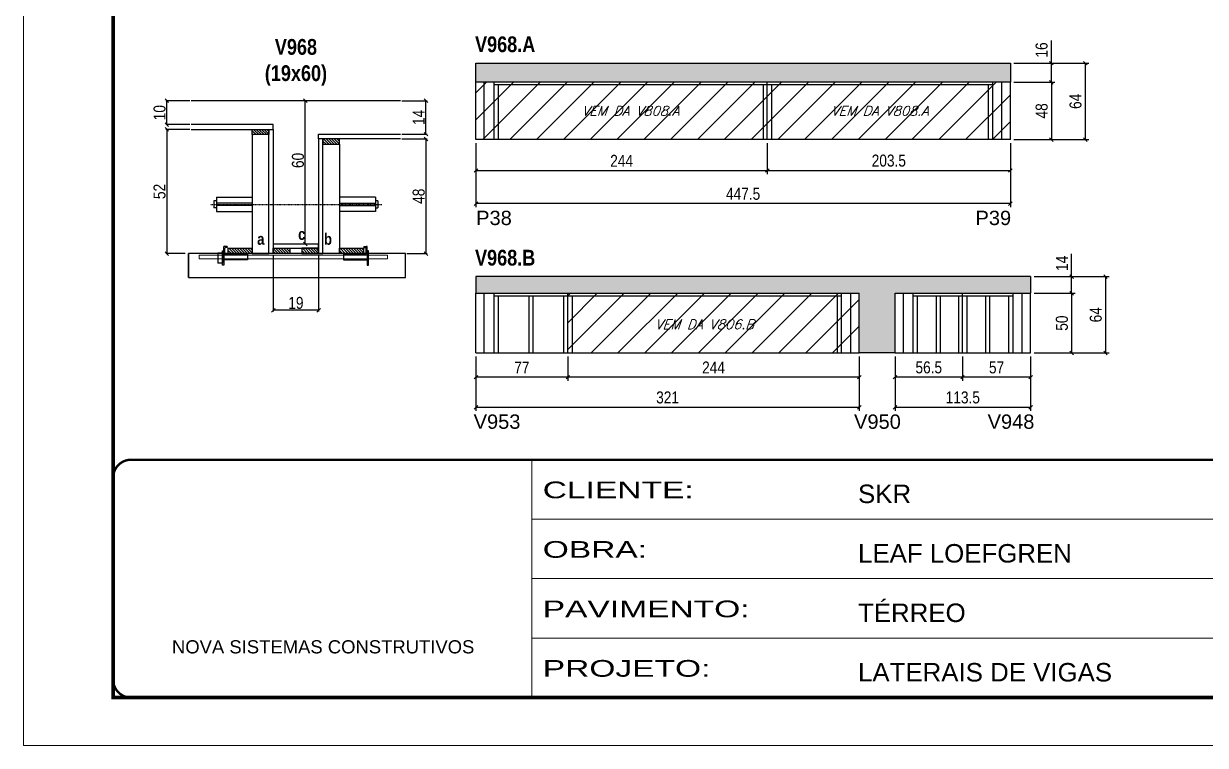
# Model space of a CAD drawing. Extents: x 3309 to 9563, y -2522 to 14608.
# Drawn here: x 6493 to 7482, y 12409 to 13014 of the extents above; entities that cross this region are included whole.
import ezdxf

# ---------------------------------------------------------------- set-up
doc = ezdxf.new("R2010")
doc.units = 0
for name, pattern in [('CONTINUO', [0]), ('DASHED', [0.75, 0.5, -0.25]), ('HIDDEN', [0.375, 0.25, -0.125])]:
    doc.linetypes.add(name, pattern=pattern)
for name, color, linetype in [('5', 5, 'Continuous'), ('barrote', 251, 'Continuous'), ('COTA', 241, 'Continuous'), ('detalhes', 4, 'Continuous'), ('NOMENCLATURA', 7, 'Continuous'), ('Painéis', 200, 'Continuous'), ('presilha', 1, 'Continuous'), ('SARR_2.2x10', 60, 'Continuous'), ('SARR_2.2x7', 40, 'Continuous'), ('SARR_3.5x7', 81, 'Continuous'), ('TENSOR', 3, 'Continuous'), ('texto', 7, 'Continuous')]:
    doc.layers.add(name, color=color, linetype=linetype)
for name, color, linetype, lineweight in [('CONCRETO', 251, 'Continuous', 25), ('Folhas', 255, 'Continuous', 9), ('Hachura', 251, 'Continuous', 9), ('SARRAFO DE PRESSAO', 251, 'DASHED', 9), ('SCO-___-LAJ', 2, 'Continuous', 0)]:
    doc.layers.add(name, color=color, linetype=linetype, lineweight=lineweight)
doc.styles.add('ARIAL', font='arial.ttf')
doc.styles.add('COTA TECNICA', font='techl___.ttf', dxfattribs={"height": 10})
doc.styles.add('COTA TECNICA 2X', font='techl___.ttf', dxfattribs={"height": 10})
doc.styles.add('Romans', font='romans.shx')
doc.styles.get("Standard").update_dxf_attribs({"font": 'arial.ttf'})
doc.styles.add('TECNICA', font='techb___.ttf', dxfattribs={"height": 10})
doc.styles.add('Tecnologia', font='')
doc.styles.get('Tecnologia').set_extended_font_data('Forgotten Futurist')
doc.dimstyles.new('PAINEL', dxfattribs={"dimtxt": 10, "dimasz": 3, "dimexe": 3, "dimexo": 3, "dimgap": 3, "dimtad": 1, "dimdec": 1, "dimzin": 12, "dimdsep": 46, "dimtxsty": 'COTA TECNICA', "dimblk1": 'OBLIQUE', "dimblk2": 'OBLIQUE', "dimsah": 1, "dimcen": 0.9, "dimclrd": 4, "dimclre": 4, "dimclrt": 240, "dimadec": 1, "dimazin": 3, "dimtfac": 1, "dimtdec": 1, "dimtmove": 0, "dimatfit": 3, "dimfxl": 1, "dimtolj": 1, "dimtzin": 12, "dimarcsym": 0})
doc.dimstyles.new('SECAO', dxfattribs={"dimscale": 0.333333, "dimtxt": 5, "dimasz": 9, "dimexe": 3, "dimexo": 3, "dimgap": 3, "dimtad": 1, "dimdec": 1, "dimlfac": 0.5, "dimzin": 12, "dimdsep": 46, "dimtxsty": 'COTA TECNICA 2X', "dimblk1": 'OBLIQUE', "dimblk2": 'OBLIQUE', "dimsah": 1, "dimcen": 0.9, "dimclrd": 4, "dimclre": 4, "dimclrt": 240, "dimadec": 1, "dimazin": 3, "dimtfac": 1, "dimtdec": 1, "dimtmove": 0, "dimatfit": 3, "dimfxl": 1, "dimtolj": 1, "dimtzin": 12, "dimarcsym": 0})
pattern_1 = [(135, (39937.3988, -110690.9701), (-1.122532015, -1.122532015), [])]

# ---------------------------------------------------------------- blocks, each defined once
blk = doc.blocks.new('9999999999')
at = {"color": 30, "linetype": 'CONTINUO'}
for p, q in [((98564.56, 34230.21), (98564.56, 34429.45)), ((98564.56, 34379.64), (99583.98, 34379.64)), ((98564.56, 34329.83), (99487.98, 34329.83)), ((98564.56, 34280.02), (99487.98, 34280.02))]:
    blk.add_line(p, q, dxfattribs=at)
at = {"color": 30, "linetype": 'CONTINUO', "const_width": 2}
blk.add_lwpolyline([(99583.98, 34230.21), (99583.98, 34414.45, 0.414214), (99568.98, 34429.45), (98228.98, 34429.45, 0.414214), (98213.98, 34414.45), (98213.98, 34245.21, 0.414214), (98228.98, 34230.21), (99583.98, 34230.21)], format="xyb", dxfattribs=at)
at = {"layer": 'Folhas'}
blk.add_lwpolyline([(98138.98, 34190.21), (99623.98, 34190.21), (99623.98, 35240.21), (98138.98, 35240.21)], close=True, dxfattribs=at)
at = {"layer": 'Folhas', "color": 30, "const_width": 3}
blk.add_lwpolyline([(98213.98, 34230.21), (99583.98, 34230.21), (99583.98, 35200.21), (98213.98, 35200.21)], close=True, dxfattribs=at)
at = {"color": 7, "linetype": 'Continuous', "ltscale": 5, "style": 'ARIAL'}
for s, height, p in [('SKR', 15.483, (98837.68, 34393.13)), ('LEAF LOEFGREN', 15.4829, (98837.68, 34343.32)), ('TÉRREO', 15.483, (98837.68, 34293.51)), ('NOVA SISTEMAS CONSTRUTIVOS', 11.0592, (98263.19, 34267.21)), ('LATERAIS DE VIGAS', 15.4829, (98837.68, 34243.7))]:
    blk.add_text(s, height=height, dxfattribs=at).set_placement(p)
at = {"layer": 'Folhas', "color": 7, "style": 'Tecnologia', "width": 1.5}
for s, p in [('CLIENTE:', (98573.65, 34397.17)), ('OBRA:', (98573.65, 34347.31)), ('PAVIMENTO:', (98573.65, 34297.5)), ('PROJETO:', (98573.65, 34247.69))]:
    blk.add_text(s, height=14, dxfattribs=at).set_placement(p)
blk = doc.blocks.new('_Oblique')
at = {"color": 0, "linetype": 'ByBlock', "lineweight": -2}
blk.add_line((-0.5, -0.5), (0.5, 0.5), dxfattribs=at)
blk = doc.blocks.new('*D1314')
at = {"layer": 'COTA', "color": 4, "lineweight": -2, "transparency": 16777216}
for p, q in [((6701.86, 12820.2), (6701.86, 12772.73)), ((6739.86, 12820.2), (6739.86, 12772.73)), ((6739.86, 12773.73), (6701.86, 12773.73))]:
    blk.add_line(p, q, dxfattribs=at)
at = {"layer": 'Defpoints', "color": 0, "transparency": 16777216}
for p in [(6701.86, 12821.2), (6739.86, 12821.2), (6701.86, 12773.73)]:
    blk.add_point(p, dxfattribs=at)
at = {"layer": 'COTA', "color": 4, "lineweight": -2, "transparency": 16777216, "xscale": 3, "yscale": 3, "zscale": 3, "rotation": 180}
blk.add_blockref('_Oblique', (6701.86, 12773.73), dxfattribs=at)
at = {"layer": 'COTA', "color": 4, "lineweight": -2, "transparency": 16777216, "xscale": 3, "yscale": 3, "zscale": 3}
blk.add_blockref('_Oblique', (6739.86, 12773.73), dxfattribs=at)
at = {"layer": 'COTA', "color": 240, "transparency": 16777216, "insert": (6720.86, 12779.82), "char_height": 10, "attachment_point": 5, "style": 'COTA TECNICA 2X'}
blk.add_mtext('\\A1;19', dxfattribs=at)
blk = doc.blocks.new('PRESILHA METÁLICA 1')
at = {"layer": 'presilha'}
for p, q in [((6, 15.5), (7.5, 15.5)), ((6, -2.5), (6, 15.5)), ((7.5, 10.6), (7.5, 19.9)), ((7.5, 15.5), (7.5, -2.5)), ((12, 21), (8.6, 21)), ((9, 11.6), (9, 18.9)), ((12, 19.5), (9.6, 19.5)), ((12, 21), (12, 19.5)), ((0, 13), (6, 13)), ((0, 13), (0, 0)), ((6, 0), (0, 0)), ((6, 13), (6, 0)), ((37.5, 4.1), (7.5, 4.1)), ((37.5, 11), (9.6, 11)), ((37.5, 11), (37.5, 4.1)), ((7.5, -2.5), (6, -2.5))]:
    blk.add_line(p, q, dxfattribs=at)
for centre, radius, start, end in [((8.6, 19.9), 1.14, 90, 180), ((9.6, 18.9), 0.57, 90, 180), ((9.6, 11.6), 0.57, 180, 270)]:
    blk.add_arc(centre, radius, start, end, dxfattribs=at)
blk = doc.blocks.new('PRESILHA METÁLICA 2')
at = {"layer": 'presilha'}
for p, q in [((-5.2, 23.5), (-5.2, 22)), ((-5.2, 23.5), (-1.9, 23.5)), ((-5.2, 22), (-2.8, 22)), ((-2.2, 14.1), (-2.2, 21.4)), ((0.8, 18), (-0.8, 18)), ((-0.8, 18), (-0.8, 0)), ((-0.8, 14.6), (-0.8, 22.4)), ((0.8, 0), (0.8, 18)), ((-30.8, 13.5), (-30.8, 6.6)), ((-30.8, 13.5), (-2.8, 13.5)), ((-30.8, 6.6), (-0.8, 6.6)), ((-0.8, 0), (0.8, 0))]:
    blk.add_line(p, q, dxfattribs=at)
for centre, radius, start, end in [((-2.8, 21.4), 0.57, 0, 90), ((-1.9, 22.4), 1.14, 0, 90), ((-2.8, 14.1), 0.57, 270, 0)]:
    blk.add_arc(centre, radius, start, end, dxfattribs=at)
blk = doc.blocks.new('*D1315')
at = {"layer": 'COTA', "color": 4, "lineweight": -2, "transparency": 16777216}
for p, q in [((6632.16, 12925.2), (6611.81, 12925.2)), ((6612.81, 12925.2), (6612.81, 12821.2)), ((6628.05, 12821.2), (6611.81, 12821.2))]:
    blk.add_line(p, q, dxfattribs=at)
at = {"layer": 'Defpoints', "color": 0, "transparency": 16777216}
for p in [(6633.16, 12925.2), (6612.81, 12821.2), (6629.05, 12821.2)]:
    blk.add_point(p, dxfattribs=at)
at = {"layer": 'COTA', "color": 4, "lineweight": -2, "transparency": 16777216, "xscale": 3, "yscale": 3, "zscale": 3}
for p, rotation in [((6612.81, 12925.2), 90), ((6612.81, 12821.2), 270)]:
    blk.add_blockref('_Oblique', p, dxfattribs=dict(at, rotation=rotation))
at = {"layer": 'COTA', "color": 240, "transparency": 16777216, "insert": (6606.7, 12873.2), "char_height": 10, "attachment_point": 5, "rotation": 90, "style": 'COTA TECNICA 2X'}
blk.add_mtext('\\A1;52', dxfattribs=at)
blk = doc.blocks.new('*D1316')
at = {"layer": 'COTA', "color": 4, "lineweight": -2, "transparency": 16777216}
for p, q in [((6809.56, 12917.2), (6830.78, 12917.2)), ((6829.78, 12917.2), (6829.78, 12821.2)), ((6813.67, 12821.2), (6830.78, 12821.2))]:
    blk.add_line(p, q, dxfattribs=at)
at = {"layer": 'Defpoints', "color": 0, "transparency": 16777216}
for p in [(6808.56, 12917.2), (6812.67, 12821.2), (6829.78, 12821.2)]:
    blk.add_point(p, dxfattribs=at)
at = {"layer": 'COTA', "color": 4, "lineweight": -2, "transparency": 16777216, "xscale": 3, "yscale": 3, "zscale": 3}
for p, rotation in [((6829.78, 12917.2), 90), ((6829.78, 12821.2), 270)]:
    blk.add_blockref('_Oblique', p, dxfattribs=dict(at, rotation=rotation))
at = {"layer": 'COTA', "color": 240, "transparency": 16777216, "insert": (6823.68, 12869.2), "char_height": 10, "attachment_point": 5, "rotation": 90, "style": 'COTA TECNICA 2X'}
blk.add_mtext('\\A1;48', dxfattribs=at)
blk = doc.blocks.new('*D1317')
at = {"layer": 'COTA', "color": 4, "lineweight": -2, "transparency": 16777216}
for p, q in [((6738.86, 12949.2), (6727.68, 12949.2)), ((6728.68, 12829.2), (6728.68, 12949.2)), ((6738.86, 12829.2), (6727.68, 12829.2))]:
    blk.add_line(p, q, dxfattribs=at)
at = {"layer": 'Defpoints', "color": 0, "transparency": 16777216}
for p in [(6728.68, 12949.2), (6739.86, 12949.2), (6739.86, 12829.2)]:
    blk.add_point(p, dxfattribs=at)
at = {"layer": 'COTA', "color": 4, "lineweight": -2, "transparency": 16777216, "xscale": 3, "yscale": 3, "zscale": 3}
for p, rotation in [((6728.68, 12949.2), 90), ((6728.68, 12829.2), 270)]:
    blk.add_blockref('_Oblique', p, dxfattribs=dict(at, rotation=rotation))
at = {"layer": 'COTA', "color": 240, "transparency": 16777216, "insert": (6722.58, 12899.2), "char_height": 10, "attachment_point": 5, "rotation": 90, "style": 'COTA TECNICA 2X'}
blk.add_mtext('\\A1;60', dxfattribs=at)
blk = doc.blocks.new('*D1318')
at = {"layer": 'COTA', "color": 4, "lineweight": -2, "transparency": 16777216}
for p, q in [((6809.56, 12949.2), (6830.78, 12949.2)), ((6829.78, 12921.2), (6829.78, 12949.2)), ((6809.56, 12921.2), (6830.78, 12921.2))]:
    blk.add_line(p, q, dxfattribs=at)
at = {"layer": 'Defpoints', "color": 0, "transparency": 16777216}
for p in [(6808.56, 12949.2), (6829.78, 12949.2), (6808.56, 12921.2)]:
    blk.add_point(p, dxfattribs=at)
at = {"layer": 'COTA', "color": 4, "lineweight": -2, "transparency": 16777216, "xscale": 3, "yscale": 3, "zscale": 3}
for p, rotation in [((6829.78, 12949.2), 90), ((6829.78, 12921.2), 270)]:
    blk.add_blockref('_Oblique', p, dxfattribs=dict(at, rotation=rotation))
at = {"layer": 'COTA', "color": 240, "transparency": 16777216, "insert": (6823.71, 12935.2), "char_height": 10, "attachment_point": 5, "rotation": 90, "style": 'COTA TECNICA 2X'}
blk.add_mtext('\\A1;14', dxfattribs=at)
blk = doc.blocks.new('*D1319')
at = {"layer": 'COTA', "color": 4, "lineweight": -2, "transparency": 16777216}
for p, q in [((6632.16, 12949.2), (6611.81, 12949.2)), ((6612.81, 12929.2), (6612.81, 12949.2)), ((6632.16, 12929.2), (6611.81, 12929.2))]:
    blk.add_line(p, q, dxfattribs=at)
at = {"layer": 'Defpoints', "color": 0, "transparency": 16777216}
for p in [(6612.81, 12949.2), (6633.16, 12949.2), (6633.16, 12929.2)]:
    blk.add_point(p, dxfattribs=at)
at = {"layer": 'COTA', "color": 4, "lineweight": -2, "transparency": 16777216, "xscale": 3, "yscale": 3, "zscale": 3}
for p, rotation in [((6612.81, 12949.2), 90), ((6612.81, 12929.2), 270)]:
    blk.add_blockref('_Oblique', p, dxfattribs=dict(at, rotation=rotation))
at = {"layer": 'COTA', "color": 240, "transparency": 16777216, "insert": (6606.71, 12939.2), "char_height": 10, "attachment_point": 5, "rotation": 90, "style": 'COTA TECNICA 2X'}
blk.add_mtext('\\A1;10', dxfattribs=at)
blk = doc.blocks.new('*D1320')
at = {"layer": 'COTA', "color": 4, "linetype": 'ByBlock', "lineweight": -2, "transparency": 16777216}
for p, q in [((6871.6, 12913.69), (6871.6, 12860.07)), ((7319.1, 12913.69), (7319.1, 12860.07)), ((7319.1, 12863.07), (6871.6, 12863.07))]:
    blk.add_line(p, q, dxfattribs=at)
at = {"layer": 'Defpoints', "color": 0, "linetype": 'ByBlock', "transparency": 16777216}
for p in [(6871.6, 12916.69), (7319.1, 12916.69), (6871.6, 12863.07)]:
    blk.add_point(p, dxfattribs=at)
at = {"layer": 'COTA', "color": 4, "linetype": 'ByBlock', "lineweight": -2, "transparency": 16777216, "xscale": 3, "yscale": 3, "zscale": 3, "rotation": 180}
blk.add_blockref('_Oblique', (6871.6, 12863.07), dxfattribs=at)
at = {"layer": 'COTA', "color": 4, "linetype": 'ByBlock', "lineweight": -2, "transparency": 16777216, "xscale": 3, "yscale": 3, "zscale": 3}
blk.add_blockref('_Oblique', (7319.1, 12863.07), dxfattribs=at)
at = {"layer": 'COTA', "color": 240, "linetype": 'ByBlock', "transparency": 16777216, "insert": (7095.35, 12871.18), "char_height": 10, "attachment_point": 5, "style": 'COTA TECNICA'}
blk.add_mtext('\\A1;447.5', dxfattribs=at)
blk = doc.blocks.new('*D1321')
at = {"layer": 'COTA', "color": 4, "lineweight": -2, "transparency": 16777216}
for p, q in [((6871.6, 12913.69), (6871.6, 12887.77)), ((7115.6, 12913.69), (7115.6, 12887.77)), ((6871.6, 12890.77), (7115.6, 12890.77))]:
    blk.add_line(p, q, dxfattribs=at)
at = {"layer": 'Defpoints', "color": 0, "transparency": 16777216}
for p in [(6871.6, 12916.69), (7115.6, 12916.69), (7115.6, 12890.77)]:
    blk.add_point(p, dxfattribs=at)
at = {"layer": 'COTA', "color": 4, "lineweight": -2, "transparency": 16777216, "xscale": 3, "yscale": 3, "zscale": 3, "rotation": 180}
blk.add_blockref('_Oblique', (6871.6, 12890.77), dxfattribs=at)
at = {"layer": 'COTA', "color": 4, "lineweight": -2, "transparency": 16777216, "xscale": 3, "yscale": 3, "zscale": 3}
blk.add_blockref('_Oblique', (7115.6, 12890.77), dxfattribs=at)
at = {"layer": 'COTA', "color": 240, "transparency": 16777216, "insert": (6993.6, 12898.85), "char_height": 10, "attachment_point": 5, "style": 'COTA TECNICA'}
blk.add_mtext('\\A1;244', dxfattribs=at)
blk = doc.blocks.new('*D1322')
at = {"layer": 'COTA', "color": 4, "lineweight": -2, "transparency": 16777216}
for p, q in [((7115.6, 12913.69), (7115.6, 12887.77)), ((7319.1, 12913.69), (7319.1, 12887.77)), ((7115.6, 12890.77), (7319.1, 12890.77))]:
    blk.add_line(p, q, dxfattribs=at)
at = {"layer": 'Defpoints', "color": 0, "transparency": 16777216}
for p in [(7115.6, 12916.69), (7319.1, 12916.69), (7319.1, 12890.77)]:
    blk.add_point(p, dxfattribs=at)
at = {"layer": 'COTA', "color": 4, "lineweight": -2, "transparency": 16777216, "xscale": 3, "yscale": 3, "zscale": 3, "rotation": 180}
blk.add_blockref('_Oblique', (7115.6, 12890.77), dxfattribs=at)
at = {"layer": 'COTA', "color": 4, "lineweight": -2, "transparency": 16777216, "xscale": 3, "yscale": 3, "zscale": 3}
blk.add_blockref('_Oblique', (7319.1, 12890.77), dxfattribs=at)
at = {"layer": 'COTA', "color": 240, "transparency": 16777216, "insert": (7217.35, 12898.99), "char_height": 10, "attachment_point": 5, "style": 'COTA TECNICA'}
blk.add_mtext('\\A1;203.5', dxfattribs=at)
blk = doc.blocks.new('*D1323')
at = {"layer": 'COTA', "color": 4, "lineweight": -2, "transparency": 16777216}
for p, q in [((7322.1, 12980.69), (7384.81, 12980.69)), ((7381.81, 12980.69), (7381.81, 12916.69)), ((7322.1, 12916.69), (7384.81, 12916.69))]:
    blk.add_line(p, q, dxfattribs=at)
at = {"layer": 'Defpoints', "color": 0, "transparency": 16777216}
for p in [(7319.1, 12980.69, 0), (7319.1, 12916.69, 0), (7381.81, 12916.69)]:
    blk.add_point(p, dxfattribs=at)
at = {"layer": 'COTA', "color": 4, "lineweight": -2, "transparency": 16777216, "xscale": 3, "yscale": 3, "zscale": 3}
for p, rotation in [((7381.81, 12980.69), 90), ((7381.81, 12916.69), 270)]:
    blk.add_blockref('_Oblique', p, dxfattribs=dict(at, rotation=rotation))
at = {"layer": 'COTA', "color": 240, "transparency": 16777216, "insert": (7373.71, 12948.69), "char_height": 10, "attachment_point": 5, "rotation": 90, "style": 'COTA TECNICA'}
blk.add_mtext('\\A1;64', dxfattribs=at)
blk = doc.blocks.new('*D1324')
at = {"layer": 'COTA', "color": 4, "lineweight": -2, "transparency": 16777216}
for p, q in [((7322.1, 12964.69), (7356.45, 12964.69)), ((7353.45, 12964.69), (7353.45, 12916.69)), ((7322.1, 12916.69), (7356.45, 12916.69))]:
    blk.add_line(p, q, dxfattribs=at)
at = {"layer": 'Defpoints', "color": 0, "transparency": 16777216}
for p in [(7319.1, 12964.69, 0), (7319.1, 12916.69, 0), (7353.45, 12916.69)]:
    blk.add_point(p, dxfattribs=at)
at = {"layer": 'COTA', "color": 4, "lineweight": -2, "transparency": 16777216, "xscale": 3, "yscale": 3, "zscale": 3}
for p, rotation in [((7353.45, 12964.69), 90), ((7353.45, 12916.69), 270)]:
    blk.add_blockref('_Oblique', p, dxfattribs=dict(at, rotation=rotation))
at = {"layer": 'COTA', "color": 240, "transparency": 16777216, "insert": (7345.36, 12940.69), "char_height": 10, "attachment_point": 5, "rotation": 90, "style": 'COTA TECNICA'}
blk.add_mtext('\\A1;48', dxfattribs=at)
blk = doc.blocks.new('*D1325')
at = {"layer": 'COTA', "color": 4, "lineweight": -2, "transparency": 16777216}
for p, q in [((7353.45, 12980.69), (7353.45, 12999.7)), ((7322.1, 12980.69), (7356.45, 12980.69)), ((7353.45, 12964.69), (7353.45, 12980.69)), ((7322.1, 12964.69), (7356.45, 12964.69))]:
    blk.add_line(p, q, dxfattribs=at)
at = {"layer": 'Defpoints', "color": 0, "transparency": 16777216}
for p in [(7319.1, 12980.69, 0), (7353.45, 12980.69), (7319.1, 12964.69, 0)]:
    blk.add_point(p, dxfattribs=at)
at = {"layer": 'COTA', "color": 4, "lineweight": -2, "transparency": 16777216, "xscale": 3, "yscale": 3, "zscale": 3}
for p, rotation in [((7353.45, 12980.69), 90), ((7353.45, 12964.69), 270)]:
    blk.add_blockref('_Oblique', p, dxfattribs=dict(at, rotation=rotation))
at = {"layer": 'COTA', "color": 240, "transparency": 16777216, "insert": (7345.35, 12991.7), "char_height": 10, "attachment_point": 5, "rotation": 90, "style": 'COTA TECNICA'}
blk.add_mtext('\\A1;16', dxfattribs=at)
blk = doc.blocks.new('*D1328')
at = {"layer": 'COTA', "color": 4, "linetype": 'ByBlock', "lineweight": -2, "transparency": 16777216}
for p, q in [((7222.56, 12734.93), (7222.56, 12689.44)), ((7336.06, 12734.93), (7336.06, 12689.44)), ((7222.56, 12692.44), (7336.06, 12692.44))]:
    blk.add_line(p, q, dxfattribs=at)
at = {"layer": 'Defpoints', "color": 0, "linetype": 'ByBlock', "transparency": 16777216}
for p in [(7222.56, 12737.93), (7336.06, 12737.93), (7336.06, 12692.44)]:
    blk.add_point(p, dxfattribs=at)
at = {"layer": 'COTA', "color": 4, "linetype": 'ByBlock', "lineweight": -2, "transparency": 16777216, "xscale": 3, "yscale": 3, "zscale": 3, "rotation": 180}
blk.add_blockref('_Oblique', (7222.56, 12692.44), dxfattribs=at)
at = {"layer": 'COTA', "color": 4, "linetype": 'ByBlock', "lineweight": -2, "transparency": 16777216, "xscale": 3, "yscale": 3, "zscale": 3}
blk.add_blockref('_Oblique', (7336.06, 12692.44), dxfattribs=at)
at = {"layer": 'COTA', "color": 240, "linetype": 'ByBlock', "transparency": 16777216, "insert": (7279.31, 12700.65), "char_height": 10, "attachment_point": 5, "style": 'COTA TECNICA'}
blk.add_mtext('\\A1;113.5', dxfattribs=at)
blk = doc.blocks.new('*D1326')
at = {"layer": 'COTA', "color": 4, "lineweight": -2, "transparency": 16777216}
for p, q in [((7279.06, 12734.93), (7279.06, 12714.69)), ((7336.06, 12734.93), (7336.06, 12714.69)), ((7336.06, 12717.69), (7279.06, 12717.69))]:
    blk.add_line(p, q, dxfattribs=at)
at = {"layer": 'Defpoints', "color": 0, "transparency": 16777216}
for p in [(7279.06, 12737.93), (7336.06, 12737.93), (7279.06, 12717.69)]:
    blk.add_point(p, dxfattribs=at)
at = {"layer": 'COTA', "color": 4, "lineweight": -2, "transparency": 16777216, "xscale": 3, "yscale": 3, "zscale": 3, "rotation": 180}
blk.add_blockref('_Oblique', (7279.06, 12717.69), dxfattribs=at)
at = {"layer": 'COTA', "color": 4, "lineweight": -2, "transparency": 16777216, "xscale": 3, "yscale": 3, "zscale": 3}
blk.add_blockref('_Oblique', (7336.06, 12717.69), dxfattribs=at)
at = {"layer": 'COTA', "color": 240, "transparency": 16777216, "insert": (7307.56, 12725.8), "char_height": 10, "attachment_point": 5, "style": 'COTA TECNICA'}
blk.add_mtext('\\A1;57', dxfattribs=at)
blk = doc.blocks.new('*D1327')
at = {"layer": 'COTA', "color": 4, "lineweight": -2, "transparency": 16777216}
for p, q in [((7222.56, 12734.93), (7222.56, 12714.69)), ((7279.06, 12734.93), (7279.06, 12714.69)), ((7279.06, 12717.69), (7222.56, 12717.69))]:
    blk.add_line(p, q, dxfattribs=at)
at = {"layer": 'Defpoints', "color": 0, "transparency": 16777216}
for p in [(7222.56, 12737.93), (7279.06, 12737.93), (7222.56, 12717.69)]:
    blk.add_point(p, dxfattribs=at)
at = {"layer": 'COTA', "color": 4, "lineweight": -2, "transparency": 16777216, "xscale": 3, "yscale": 3, "zscale": 3, "rotation": 180}
blk.add_blockref('_Oblique', (7222.56, 12717.69), dxfattribs=at)
at = {"layer": 'COTA', "color": 4, "lineweight": -2, "transparency": 16777216, "xscale": 3, "yscale": 3, "zscale": 3}
blk.add_blockref('_Oblique', (7279.06, 12717.69), dxfattribs=at)
at = {"layer": 'COTA', "color": 240, "transparency": 16777216, "insert": (7250.81, 12725.8), "char_height": 10, "attachment_point": 5, "style": 'COTA TECNICA'}
blk.add_mtext('\\A1;56.5', dxfattribs=at)
blk = doc.blocks.new('*D1329')
at = {"layer": 'COTA', "color": 4, "linetype": 'ByBlock', "lineweight": -2, "transparency": 16777216}
for p, q in [((6871.6, 12734.93), (6871.6, 12689.44)), ((7192.56, 12734.93), (7192.56, 12689.44)), ((6871.6, 12692.44), (7192.56, 12692.44))]:
    blk.add_line(p, q, dxfattribs=at)
at = {"layer": 'Defpoints', "color": 0, "linetype": 'ByBlock', "transparency": 16777216}
for p in [(6871.6, 12737.93), (7192.56, 12737.93), (7192.56, 12692.44)]:
    blk.add_point(p, dxfattribs=at)
at = {"layer": 'COTA', "color": 4, "linetype": 'ByBlock', "lineweight": -2, "transparency": 16777216, "xscale": 3, "yscale": 3, "zscale": 3, "rotation": 180}
blk.add_blockref('_Oblique', (6871.6, 12692.44), dxfattribs=at)
at = {"layer": 'COTA', "color": 4, "linetype": 'ByBlock', "lineweight": -2, "transparency": 16777216, "xscale": 3, "yscale": 3, "zscale": 3}
blk.add_blockref('_Oblique', (7192.56, 12692.44), dxfattribs=at)
at = {"layer": 'COTA', "color": 240, "linetype": 'ByBlock', "transparency": 16777216, "insert": (7032.08, 12700.65), "char_height": 10, "attachment_point": 5, "style": 'COTA TECNICA'}
blk.add_mtext('\\A1;321', dxfattribs=at)
blk = doc.blocks.new('*D1330')
at = {"layer": 'COTA', "color": 4, "lineweight": -2, "transparency": 16777216}
for p, q in [((6948.56, 12734.93), (6948.56, 12714.69)), ((7192.56, 12734.93), (7192.56, 12714.69)), ((7192.56, 12717.69), (6948.56, 12717.69))]:
    blk.add_line(p, q, dxfattribs=at)
at = {"layer": 'Defpoints', "color": 0, "transparency": 16777216}
for p in [(6948.56, 12737.93), (7192.56, 12737.93), (6948.56, 12717.69)]:
    blk.add_point(p, dxfattribs=at)
at = {"layer": 'COTA', "color": 4, "lineweight": -2, "transparency": 16777216, "xscale": 3, "yscale": 3, "zscale": 3, "rotation": 180}
blk.add_blockref('_Oblique', (6948.56, 12717.69), dxfattribs=at)
at = {"layer": 'COTA', "color": 4, "lineweight": -2, "transparency": 16777216, "xscale": 3, "yscale": 3, "zscale": 3}
blk.add_blockref('_Oblique', (7192.56, 12717.69), dxfattribs=at)
at = {"layer": 'COTA', "color": 240, "transparency": 16777216, "insert": (7070.56, 12725.76), "char_height": 10, "attachment_point": 5, "style": 'COTA TECNICA'}
blk.add_mtext('\\A1;244', dxfattribs=at)
blk = doc.blocks.new('*D1331')
at = {"layer": 'COTA', "color": 4, "lineweight": -2, "transparency": 16777216}
for p, q in [((6871.6, 12734.93), (6871.6, 12714.69)), ((6948.56, 12734.93), (6948.56, 12714.69)), ((6948.56, 12717.69), (6871.6, 12717.69))]:
    blk.add_line(p, q, dxfattribs=at)
at = {"layer": 'Defpoints', "color": 0, "transparency": 16777216}
for p in [(6871.6, 12737.93), (6948.56, 12737.93), (6871.6, 12717.69)]:
    blk.add_point(p, dxfattribs=at)
at = {"layer": 'COTA', "color": 4, "lineweight": -2, "transparency": 16777216, "xscale": 3, "yscale": 3, "zscale": 3, "rotation": 180}
blk.add_blockref('_Oblique', (6871.6, 12717.69), dxfattribs=at)
at = {"layer": 'COTA', "color": 4, "lineweight": -2, "transparency": 16777216, "xscale": 3, "yscale": 3, "zscale": 3}
blk.add_blockref('_Oblique', (6948.56, 12717.69), dxfattribs=at)
at = {"layer": 'COTA', "color": 240, "transparency": 16777216, "insert": (6910.08, 12725.76), "char_height": 10, "attachment_point": 5, "style": 'COTA TECNICA'}
blk.add_mtext('\\A1;77', dxfattribs=at)
blk = doc.blocks.new('*D1332')
at = {"layer": 'COTA', "color": 4, "lineweight": -2, "transparency": 16777216}
for p, q in [((7339.06, 12801.93), (7401.78, 12801.93)), ((7398.78, 12801.93), (7398.78, 12737.93)), ((7339.06, 12737.93), (7401.78, 12737.93))]:
    blk.add_line(p, q, dxfattribs=at)
at = {"layer": 'Defpoints', "color": 0, "transparency": 16777216}
for p in [(7336.06, 12801.93, 0), (7336.06, 12737.93, 0), (7398.78, 12737.93)]:
    blk.add_point(p, dxfattribs=at)
at = {"layer": 'COTA', "color": 4, "lineweight": -2, "transparency": 16777216, "xscale": 3, "yscale": 3, "zscale": 3}
for p, rotation in [((7398.78, 12801.93), 90), ((7398.78, 12737.93), 270)]:
    blk.add_blockref('_Oblique', p, dxfattribs=dict(at, rotation=rotation))
at = {"layer": 'COTA', "color": 240, "transparency": 16777216, "insert": (7390.67, 12769.93), "char_height": 10, "attachment_point": 5, "rotation": 90, "style": 'COTA TECNICA'}
blk.add_mtext('\\A1;64', dxfattribs=at)
blk = doc.blocks.new('*D1333')
at = {"layer": 'COTA', "color": 4, "lineweight": -2, "transparency": 16777216}
for p, q in [((7339.06, 12787.93), (7373.41, 12787.93)), ((7370.41, 12787.93), (7370.41, 12737.93)), ((7339.06, 12737.93), (7373.41, 12737.93))]:
    blk.add_line(p, q, dxfattribs=at)
at = {"layer": 'Defpoints', "color": 0, "transparency": 16777216}
for p in [(7336.06, 12787.93, 0), (7336.06, 12737.93, 0), (7370.41, 12737.93)]:
    blk.add_point(p, dxfattribs=at)
at = {"layer": 'COTA', "color": 4, "lineweight": -2, "transparency": 16777216, "xscale": 3, "yscale": 3, "zscale": 3}
for p, rotation in [((7370.41, 12787.93), 90), ((7370.41, 12737.93), 270)]:
    blk.add_blockref('_Oblique', p, dxfattribs=dict(at, rotation=rotation))
at = {"layer": 'COTA', "color": 240, "transparency": 16777216, "insert": (7362.3, 12762.93), "char_height": 10, "attachment_point": 5, "rotation": 90, "style": 'COTA TECNICA'}
blk.add_mtext('\\A1;50', dxfattribs=at)
blk = doc.blocks.new('*D1334')
at = {"layer": 'COTA', "color": 4, "lineweight": -2, "transparency": 16777216}
for p, q in [((7370.41, 12801.93), (7370.41, 12821.05)), ((7339.06, 12801.93), (7373.41, 12801.93)), ((7370.41, 12787.93), (7370.41, 12801.93)), ((7339.06, 12787.93), (7373.41, 12787.93))]:
    blk.add_line(p, q, dxfattribs=at)
at = {"layer": 'Defpoints', "color": 0, "transparency": 16777216}
for p in [(7336.06, 12801.93, 0), (7370.41, 12801.93), (7336.06, 12787.93, 0)]:
    blk.add_point(p, dxfattribs=at)
at = {"layer": 'COTA', "color": 4, "lineweight": -2, "transparency": 16777216, "xscale": 3, "yscale": 3, "zscale": 3}
for p, rotation in [((7370.41, 12801.93), 90), ((7370.41, 12787.93), 270)]:
    blk.add_blockref('_Oblique', p, dxfattribs=dict(at, rotation=rotation))
at = {"layer": 'COTA', "color": 240, "transparency": 16777216, "insert": (7362.34, 12812.99), "char_height": 10, "attachment_point": 5, "rotation": 90, "style": 'COTA TECNICA'}
blk.add_mtext('\\A1;14', dxfattribs=at)

msp = doc.modelspace()

# ---------------------------------------------------------------- hatches: boundary and pattern name
at = {"layer": 'COTA'}
h = msp.add_hatch(dxfattribs=at)
h.set_pattern_fill('AR-CONC', color=256, scale=0.03)
h.set_pattern_definition([(50, (0, -8.3692), (5.4655401, -0.4781726), [0.5715, -6.2865]), (355, (0, -8.369), (-1.0573026, 5.7317054), [0.4572, -5.0292175]), (100.451445, (0.4555, -8.409), (4.4082374, 5.2535326), [0.4857003, -5.3427073]), (46.1842, (0, -6.845), (8.1323712, -1.2612698), [0.85725, -9.42975]), (96.63556, (0.678, -6.95), (7.122124, 7.4227837), [0.7285507, -8.0140682]), (351.18415, (0, -6.845), (7.122124, 7.4227837), [0.685799, -7.543792]), (21, (0.762, -7.2262), (4.5484317, -3.067956), [0.5715, -6.2865]), (326, (0.762, -7.226), (1.8540609, 5.525639), [0.4572, -5.0292]), (71.451445, (1.141, -7.482), (6.4024926, 2.457683), [0.4857003, -5.3426981]), (37.5, (0, -8.3692), (0.0926581, 2.53665117), [0, -4.96824, 0, -5.1054, 0, -5.04825]), (7.5, (0, -8.3692), (2.0045899, 3.00541724), [0, -2.91084, 0, -4.85394, 0, -1.92405]), (327.5, (-1.6993, -8.3692), (4.06771786, -0.17186232), [0, -1.905, 0, -5.9436, 0, -7.8867]), (317.5, (-2.4613, -8.3692), (4.4438754, 0.7627947), [0, -2.4765, 0, -3.94716, 0, -5.6007])])
h.paths.add_polyline_path([(6871.6, 12980.69), (6871.6, 12964.69), (7319.1, 12964.69), (7319.1, 12980.69)])
h = msp.add_hatch(dxfattribs=at)
h.set_pattern_fill('AR-CONC', color=256, scale=0.03)
h.set_pattern_definition([(50, (1550.7875, -213.3713), (5.46554, -0.4781726), [0.5715, -6.2865]), (355, (1550.7875, -213.371), (-1.0573026, 5.7317054), [0.4572, -5.0292175]), (100.451445, (1551.243, -213.411), (4.4082374, 5.2535326), [0.4857003, -5.3427073]), (46.1842, (1550.7875, -211.847), (8.1323712, -1.2612698), [0.85725, -9.42975]), (96.63556, (1551.465, -211.952), (7.122124, 7.4227837), [0.7285507, -8.0140682]), (351.18415, (1550.7875, -211.847), (7.122124, 7.4227837), [0.685799, -7.543792]), (21, (1551.5495, -212.2283), (4.5484317, -3.067956), [0.5715, -6.2865]), (326, (1551.5495, -212.228), (1.8540609, 5.525639), [0.4572, -5.0292]), (71.451445, (1551.9285, -212.484), (6.4024926, 2.457683), [0.4857003, -5.3426981]), (37.5, (1550.7875, -213.3713), (0.0926581, 2.53665117), [0, -4.96824, 0, -5.1054, 0, -5.04825]), (7.5, (1550.7875, -213.3713), (2.0045899, 3.00541724), [0, -2.91084, 0, -4.85394, 0, -1.92405]), (327.5, (1549.0882, -213.3713), (4.06771786, -0.17186232), [0, -1.905, 0, -5.9436, 0, -7.8867]), (317.5, (1548.3262, -213.3713), (4.4438754, 0.7627947), [0, -2.4765, 0, -3.94716, 0, -5.6007])])
h.paths.add_polyline_path([(7192.56, 12737.93), (7222.56, 12737.93), (7222.56, 12787.93), (7336.06, 12787.93), (7336.06, 12801.93), (6871.6, 12801.93), (6871.6, 12787.93), (7192.56, 12787.93)])
at = {"layer": 'Hachura'}
h = msp.add_hatch(dxfattribs=at)
h.set_pattern_fill('ANSI31', color=256, scale=5)
h.paths.add_polyline_path([(7115.6, 12964.69), (6871.6, 12964.69), (6871.6, 12916.69), (7115.6, 12916.69)])
h.paths.add_polyline_path([(7319.1, 12964.69), (7115.6, 12964.69), (7115.6, 12916.69), (7319.1, 12916.69)])
h.paths.add_polyline_path([(7192.56, 12787.93), (6948.56, 12787.93), (6948.56, 12737.93), (7192.56, 12737.93)])
at = {"layer": 'SARR_2.2x10'}
h = msp.add_hatch(dxfattribs=at)
h.set_pattern_fill('ANSI31', color=256, scale=0.5, angle=90)
h.set_pattern_definition([(135, (39857.7988, -110690.9701), (-1.122532015, -1.122532015), [])])
h.paths.add_polyline_path([(6664.26, 12825.6), (6664.26, 12821.2), (6684.26, 12821.2), (6684.26, 12825.6)])
h = msp.add_hatch(dxfattribs=at)
h.set_pattern_fill('ANSI31', color=256, scale=0.5, angle=90)
h.set_pattern_definition([(135, (39950.9988, -110690.9701), (-1.122532015, -1.122532015), [])])
h.paths.add_polyline_path([(6757.46, 12825.6), (6757.46, 12821.2), (6777.46, 12821.2), (6777.46, 12825.6)])
at = {"layer": 'SARR_2.2x7'}
h = msp.add_hatch(dxfattribs=at)
h.set_pattern_fill('ANSI31', color=256, scale=0.5, angle=90)
h.set_pattern_definition([(135, (39871.7988, -110591.3701), (-1.122532015, -1.122532015), [])])
h.paths.add_polyline_path([(6698.26, 12925.2), (6698.26, 12920.8), (6684.26, 12920.8), (6684.26, 12925.2)])
h = msp.add_hatch(dxfattribs=at)
h.set_pattern_fill('ANSI31', color=256, scale=0.5, angle=90)
h.set_pattern_definition([(135, (39851.7988, -110599.3701), (-1.122532015, -1.122532015), [])])
h.paths.add_polyline_path([(6743.46, 12917.2), (6743.46, 12912.8), (6757.46, 12912.8), (6757.46, 12917.2)])
h = msp.add_hatch(dxfattribs=at)
h.set_pattern_fill('ANSI31', color=256, scale=0.5, angle=90)
h.set_pattern_definition(pattern_1)
h.paths.add_polyline_path([(6715.86, 12821.2), (6715.86, 12825.6), (6701.86, 12825.6), (6701.86, 12821.2)])
h = msp.add_hatch(dxfattribs=at)
h.set_pattern_fill('ANSI31', color=256, scale=0.5, angle=90)
h.set_pattern_definition(pattern_1)
h.paths.add_polyline_path([(6725.86, 12825.6), (6725.86, 12821.2), (6739.86, 12821.2), (6739.86, 12825.6)])

# ---------------------------------------------------------------- linework, layer by layer
at = {"ltscale": 3}
for p, q in [((6652.26, 12865.37), (6652.26, 12859.37)), ((6654.26, 12865.37), (6652.26, 12865.37)), ((6654.26, 12868.37), (6654.26, 12856.37)), ((6654.26, 12868.37), (6684.26, 12868.37)), ((6787.46, 12868.37), (6757.46, 12868.37)), ((6787.46, 12868.37), (6787.46, 12856.37)), ((6789.46, 12865.37), (6787.46, 12865.37)), ((6789.46, 12865.37), (6789.46, 12859.37)), ((6654.26, 12859.37), (6652.26, 12859.37)), ((6684.26, 12863.37), (6654.26, 12863.37)), ((6684.26, 12861.37), (6654.26, 12861.37)), ((6654.26, 12856.37), (6684.26, 12856.37)), ((6757.46, 12863.37), (6787.46, 12863.37)), ((6757.46, 12861.37), (6787.46, 12861.37)), ((6787.46, 12856.37), (6757.46, 12856.37)), ((6787.46, 12859.37), (6789.46, 12859.37))]:
    msp.add_line(p, q, dxfattribs=at)
at = {"layer": 'barrote'}
msp.add_lwpolyline([(6630.8, 12801.2), (6812.72, 12801.2), (6812.72, 12821.2), (6630.8, 12821.2)], close=True, dxfattribs=at)
at = {"layer": 'CONCRETO', "linetype": 'Continuous'}
msp.add_line((6808.56, 12949.2), (6633.16, 12949.2), dxfattribs=at)
at = {"layer": 'COTA'}
for p, q in [((6871.6, 12964.69, 0), (6871.6, 12980.69, 0)), ((6871.6, 12980.69, 0), (7319.1, 12980.69, 0)), ((7319.1, 12980.69, 0), (7319.1, 12964.69, 0)), ((7336.06, 12801.93, 0), (6871.6, 12801.93, 0)), ((6871.6, 12801.93, 0), (6871.6, 12787.93, 0)), ((7336.06, 12801.93, 0), (7336.06, 12787.93, 0)), ((7222.56, 12737.93, 0), (7192.56, 12737.93, 0))]:
    msp.add_line(p, q, dxfattribs=at)
at = {"layer": 'detalhes', "color": 250}
msp.add_line((6630.8, 12801.2), (6630.8, 12821.2), dxfattribs=at)
at = {"layer": 'Painéis', "linetype": 'ByBlock'}
for p, q in [((7319.1, 12964.69, 0), (6871.6, 12964.69, 0)), ((6871.6, 12916.69, 0), (6871.6, 12964.69, 0)), ((7115.6, 12916.69, 0), (7115.6, 12964.69, 0)), ((7319.1, 12916.69, 0), (7319.1, 12964.69, 0)), ((7319.1, 12916.69, 0), (6871.6, 12916.69, 0)), ((6871.6, 12787.93, 0), (7192.56, 12787.93, 0)), ((6871.6, 12737.93, 0), (6871.6, 12787.93, 0)), ((6948.56, 12737.93, 0), (6948.56, 12787.93, 0)), ((7192.56, 12737.93, 0), (7192.56, 12787.93, 0)), ((7222.56, 12787.93, 0), (7336.06, 12787.93, 0)), ((7222.56, 12737.93, 0), (7222.56, 12787.93, 0)), ((7279.06, 12737.93, 0), (7279.06, 12787.93, 0)), ((7336.06, 12737.93, 0), (7336.06, 12787.93, 0)), ((6871.6, 12737.93, 0), (7192.56, 12737.93, 0)), ((7222.56, 12737.93, 0), (7336.06, 12737.93, 0))]:
    msp.add_line(p, q, dxfattribs=at)
at = {"layer": 'Painéis', "linetype": 'Continuous', "elevation": 0}
for points in [[(6633.16, 12925.2), (6701.86, 12925.2), (6701.86, 12929.2), (6633.16, 12929.2)], [(6808.56, 12917.2), (6739.86, 12917.2), (6739.86, 12921.2), (6808.56, 12921.2)]]:
    msp.add_lwpolyline(points, dxfattribs=at)
at = {"layer": 'Painéis', "linetype": 'Continuous'}
for points in [[(6698.26, 12821.2), (6698.26, 12925.2), (6701.86, 12925.2), (6701.86, 12821.2)], [(6743.46, 12821.2), (6743.46, 12917.2), (6739.86, 12917.2), (6739.86, 12821.2)], [(6739.86, 12829.2), (6701.86, 12829.2), (6701.86, 12825.6), (6739.86, 12825.6)]]:
    msp.add_lwpolyline(points, close=True, dxfattribs=at)
at = {"layer": 'SARR_2.2x10'}
for points in [[(6664.26, 12825.6), (6684.26, 12825.6), (6684.26, 12821.2), (6664.26, 12821.2)], [(6757.46, 12825.6), (6777.46, 12825.6), (6777.46, 12821.2), (6757.46, 12821.2)]]:
    msp.add_lwpolyline(points, close=True, dxfattribs=at)
at = {"layer": 'SARR_2.2x7', "linetype": 'Continuous'}
for p, q in [((6878.6, 12916.69, 0), (6878.6, 12964.69, 0)), ((7312.1, 12916.69, 0), (7312.1, 12964.69, 0)), ((7115.6, 12962.49, 0), (6886.6, 12962.49, 0)), ((7304.1, 12962.49, 0), (7115.6, 12962.49, 0)), ((6878.6, 12737.93, 0), (6878.6, 12787.93, 0)), ((6886.6, 12785.73, 0), (6948.56, 12785.73, 0)), ((6948.56, 12785.73, 0), (7177.56, 12785.73, 0)), ((7185.56, 12737.93, 0), (7185.56, 12787.93, 0)), ((7229.56, 12737.93, 0), (7229.56, 12787.93, 0)), ((7237.56, 12785.73, 0), (7279.06, 12785.73, 0)), ((7279.06, 12785.73, 0), (7321.06, 12785.73, 0)), ((7329.06, 12737.93, 0), (7329.06, 12787.93, 0))]:
    msp.add_line(p, q, dxfattribs=at)
at = {"layer": 'SARR_2.2x7', "elevation": 0}
for points in [[(6684.26, 12925.2), (6698.26, 12925.2), (6698.26, 12920.8), (6684.26, 12920.8)], [(6757.46, 12917.2), (6743.46, 12917.2), (6743.46, 12912.8), (6757.46, 12912.8)]]:
    msp.add_lwpolyline(points, close=True, dxfattribs=at)
at = {"layer": 'SARR_2.2x7'}
for points in [[(6701.86, 12825.6), (6715.86, 12825.6), (6715.86, 12821.2), (6701.86, 12821.2)], [(6739.86, 12825.6), (6725.86, 12825.6), (6725.86, 12821.2), (6739.86, 12821.2)]]:
    msp.add_lwpolyline(points, close=True, dxfattribs=at)
at = {"layer": 'SARR_3.5x7'}
for p, q in [((6886.6, 12964.69, 0), (6886.6, 12916.69, 0)), ((7304.1, 12964.69, 0), (7304.1, 12916.69, 0)), ((6890.1, 12962.49, 0), (6890.1, 12916.69, 0)), ((7112.1, 12962.49, 0), (7112.1, 12916.69, 0)), ((7119.1, 12962.49, 0), (7119.1, 12916.69, 0)), ((7300.6, 12962.49, 0), (7300.6, 12916.69, 0)), ((6886.6, 12787.93, 0), (6886.6, 12737.93, 0)), ((6890.1, 12785.73, 0), (6890.1, 12737.93, 0)), ((6915.78, 12785.73, 0), (6915.78, 12737.93, 0)), ((6919.28, 12785.73, 0), (6919.28, 12737.93, 0)), ((6945.06, 12785.73, 0), (6945.06, 12737.93, 0)), ((6952.06, 12785.73, 0), (6952.06, 12737.93, 0)), ((7174.06, 12785.73, 0), (7174.06, 12737.93, 0)), ((7177.56, 12787.93, 0), (7177.56, 12737.93, 0)), ((7237.56, 12787.93, 0), (7237.56, 12737.93, 0)), ((7241.06, 12785.73, 0), (7241.06, 12737.93, 0)), ((7256.94, 12785.73, 0), (7256.94, 12737.93, 0)), ((7260.44, 12785.73, 0), (7260.44, 12737.93, 0)), ((7275.56, 12785.73, 0), (7275.56, 12737.93, 0)), ((7282.56, 12785.73, 0), (7282.56, 12737.93, 0)), ((7298.19, 12785.73, 0), (7298.19, 12737.93, 0)), ((7301.69, 12785.73, 0), (7301.69, 12737.93, 0)), ((7317.56, 12785.73, 0), (7317.56, 12737.93, 0)), ((7321.06, 12787.93, 0), (7321.06, 12737.93, 0))]:
    msp.add_line(p, q, dxfattribs=at)
for points in [[(6698.26, 12920.8), (6684.26, 12920.8), (6684.26, 12821.2), (6698.26, 12821.2)], [(6743.46, 12912.8), (6757.46, 12912.8), (6757.46, 12821.2), (6743.46, 12821.2)]]:
    msp.add_lwpolyline(points, close=True, dxfattribs=at)
at = {"layer": 'SCO-___-LAJ', "color": 1}
msp.add_lwpolyline([(6639.81, 12819.87), (6797.64, 12819.87), (6797.64, 12816.67), (6639.81, 12816.67)], close=True, dxfattribs=at)
at = {"layer": 'TENSOR', "linetype": 'HIDDEN', "ltscale": 0.5}
msp.add_line((6649.26, 12862.37), (6792.76, 12862.37), dxfattribs=at)

# ---------------------------------------------------------------- block references
at = {"layer": 'presilha', "xscale": 0.6666666666666666, "yscale": 0.6666666666666666, "zscale": 0.6666666666666666}
for name, p in [('PRESILHA METÁLICA 1', (6655.39, 12813.23)), ('PRESILHA METÁLICA 2', (6781.14, 12811.57))]:
    msp.add_blockref(name, p, dxfattribs=at)
at = {"layer": 'SARRAFO DE PRESSAO', "color": 6, "linetype": 'ByBlock'}
msp.add_blockref('9999999999', (-91646.11, -21780.92), dxfattribs=at)

# ---------------------------------------------------------------- texts
at = {"layer": '5', "linetype": 'Continuous'}
for s, rotation, p in [('P38', 359.99996, (6871.82, 12845.05, 0)), ('P39', 359.99996, (7289.94, 12845.05, 0)), ('V953', 0.00004, (6869.72, 12674.42, 0)), ('V950', 0.00004, (7188.25, 12674.42, 0)), ('V948', 0.00004, (7300.1, 12674.42, 0))]:
    msp.add_text(s, height=12, rotation=rotation, dxfattribs=at).set_placement(p)
at = {"layer": 'detalhes', "style": 'TECNICA'}
for s, p in [('a', (6688.39, 12828.56)), ('c', (6722.68, 12832.67)), ('b', (6744.36, 12828.55))]:
    msp.add_text(s, height=9.6, dxfattribs=at).set_placement(p)
at = {"layer": 'NOMENCLATURA', "style": 'TECNICA'}
for s, p in [('V968.A', (6870.88, 12989.88, 0)), ('V968.B', (6870.88, 12811.12, 0))]:
    msp.add_text(s, height=13.2, dxfattribs=at).set_placement(p)
at = {"layer": 'NOMENCLATURA', "insert": (6720.89, 13000.89), "char_height": 13.2, "attachment_point": 2, "style": 'TECNICA'}
msp.add_mtext_dynamic_manual_height_columns('V968\\P(19x60)', width=300.2766, gutter_width=1, heights=[0], dxfattribs=at)
at = {"layer": 'texto', "color": 2, "char_height": 8, "attachment_point": 5, "style": 'Romans'}
for s, insert in [('{\\Q19;\\C256;VEM DA V808.A}', (7001.1, 12940.69, 0)), ('{\\Q19;\\C256;VEM DA V808.A}', (7209.85, 12940.69, 0)), ('{\\Q19;\\C256;VEM DA V806.B}', (7063.06, 12761.93, 0))]:
    msp.add_mtext(s, dxfattribs=dict(at, insert=insert))

# ---------------------------------------------------------------- dimensions: what is measured, and where the dimension line sits
at = {"layer": 'COTA'}
for base, p1, p2, angle, dimstyle, picture, middle in [((7353.45, 12980.69), (7319.1, 12964.69, 0), (7319.1, 12980.69, 0), 90, 'PAINEL', '*D1325', (7345.35, 12991.7)), ((7381.81, 12916.69), (7319.1, 12980.69, 0), (7319.1, 12916.69, 0), 90, 'PAINEL', '*D1323', (7373.71, 12948.69)), ((7353.45, 12916.69), (7319.1, 12964.69, 0), (7319.1, 12916.69, 0), 90, 'PAINEL', '*D1324', (7345.36, 12940.69)), ((6612.81, 12949.2), (6633.16, 12929.2), (6633.16, 12949.2), 90, 'SECAO', '*D1319', (6606.71, 12939.2)), ((6829.78, 12949.2), (6808.56, 12921.2), (6808.56, 12949.2), 90, 'SECAO', '*D1318', (6823.71, 12935.2)), ((6612.81, 12821.2, 0), (6633.16, 12925.2), (6629.05, 12821.2, 0), 90, 'SECAO', '*D1315', (6606.7, 12873.2, 0)), ((6829.78, 12821.2, 0), (6808.56, 12917.2), (6812.67, 12821.2, 0), 90, 'SECAO', '*D1316', (6823.68, 12869.2, 0)), ((7370.41, 12801.93), (7336.06, 12787.93, 0), (7336.06, 12801.93, 0), 90, 'PAINEL', '*D1334', (7362.34, 12812.99)), ((7398.78, 12737.93), (7336.06, 12801.93, 0), (7336.06, 12737.93, 0), 90, 'PAINEL', '*D1332', (7390.67, 12769.93)), ((7370.41, 12737.93), (7336.06, 12787.93, 0), (7336.06, 12737.93, 0), 90, 'PAINEL', '*D1333', (7362.3, 12762.93)), ((6948.56, 12717.69, 0), (7192.56, 12737.93, 0), (6948.56, 12737.93, 0), 180, 'PAINEL', '*D1330', (7070.56, 12725.76, 0)), ((7279.06, 12717.69, 0), (7336.06, 12737.93, 0), (7279.06, 12737.93, 0), 180, 'PAINEL', '*D1326', (7307.56, 12725.8, 0))]:
    dim = msp.add_linear_dim(base=base, p1=p1, p2=p2, angle=angle, dimstyle=dimstyle, dxfattribs=at)
    dim.commit()
    dim.dimension.update_dxf_attribs({"geometry": picture, "text_midpoint": middle})
for base, p1, p2, angle, picture, middle in [((6728.68, 12949.2), (6739.86, 12829.2), (6739.86, 12949.2), 90, '*D1317', (6728.68, 12899.2)), ((6701.86, 12773.73), (6739.86, 12821.2), (6701.86, 12821.2), 180, '*D1314', (6720.86, 12773.73))]:
    dim = msp.add_linear_dim(base=base, p1=p1, p2=p2, angle=angle, dimstyle='SECAO', dxfattribs=at)
    dim.commit()
    dim.dimension.update_dxf_attribs({"geometry": picture, "text_midpoint": middle, "dimtype": 160})
at = {"layer": 'COTA', "linetype": 'ByBlock'}
dim = msp.add_linear_dim(base=(6871.6, 12863.07, 0), p1=(7319.1, 12916.69, 0), p2=(6871.6, 12916.69, 0), angle=180, dimstyle='PAINEL', dxfattribs=at)
dim.commit()
dim.dimension.update_dxf_attribs({"geometry": '*D1320', "text_midpoint": (7095.35, 12871.18, 0)})
at = {"layer": 'COTA'}
dim = msp.add_linear_dim(base=(7115.6, 12890.77, 0), p1=(6871.6, 12916.69, 0), p2=(7115.6, 12916.69, 0), dimstyle='PAINEL', dxfattribs=at)
dim.commit()
dim.dimension.update_dxf_attribs({"geometry": '*D1321', "text_midpoint": (6993.6, 12898.85, 0)})
dim = msp.add_linear_dim(base=(7319.1, 12890.77, 0), p1=(7115.6, 12916.69, 0), p2=(7319.1, 12916.69, 0), dimstyle='PAINEL', override={"dimtmove": 1}, dxfattribs=at)
dim.commit()
dim.dimension.update_dxf_attribs({"geometry": '*D1322', "text_midpoint": (7217.35, 12898.99, 0)})
at = {"layer": 'COTA', "linetype": 'ByBlock'}
for base, p1, p2, picture, middle in [((7192.56, 12692.44, 0), (6871.6, 12737.93, 0), (7192.56, 12737.93, 0), '*D1329', (7032.08, 12700.65, 0)), ((7336.06, 12692.44, 0), (7222.56, 12737.93, 0), (7336.06, 12737.93, 0), '*D1328', (7279.31, 12700.65, 0))]:
    dim = msp.add_linear_dim(base=base, p1=p1, p2=p2, dimstyle='PAINEL', dxfattribs=at)
    dim.commit()
    dim.dimension.update_dxf_attribs({"geometry": picture, "text_midpoint": middle})
at = {"layer": 'COTA'}
for base, p1, p2, picture, middle in [((6871.6, 12717.69, 0), (6948.56, 12737.93, 0), (6871.6, 12737.93, 0), '*D1331', (6910.08, 12725.76, 0)), ((7222.56, 12717.69, 0), (7279.06, 12737.93, 0), (7222.56, 12737.93, 0), '*D1327', (7250.81, 12725.8, 0))]:
    dim = msp.add_linear_dim(base=base, p1=p1, p2=p2, angle=180, dimstyle='PAINEL', override={"dimtmove": 1}, dxfattribs=at)
    dim.commit()
    dim.dimension.update_dxf_attribs({"geometry": picture, "text_midpoint": middle})

doc.saveas('drawing.dxf')
